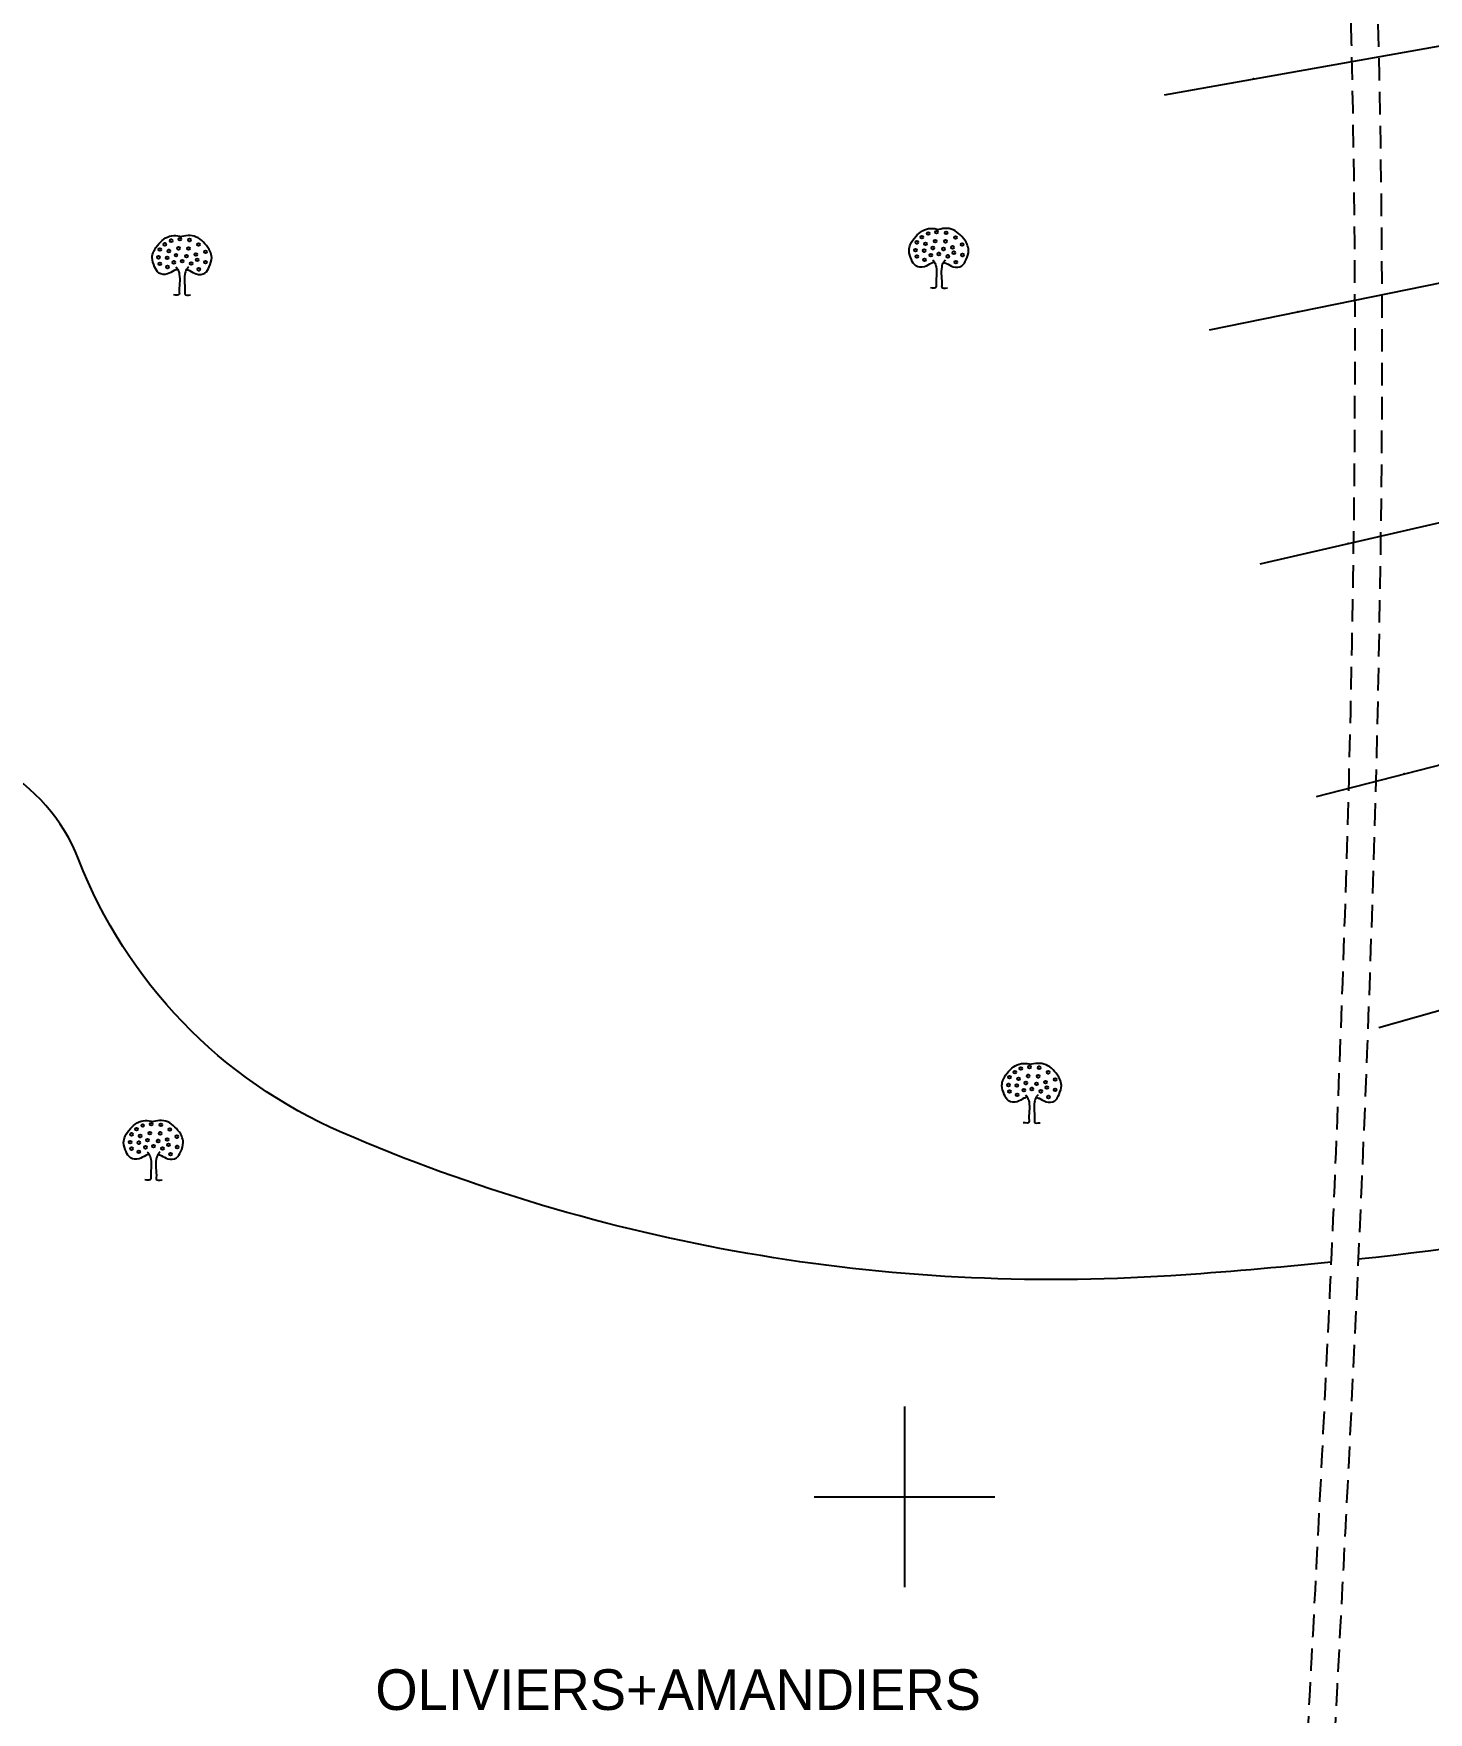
# Model space of a CAD drawing. Extents: x -83928 to -81707, y 15464 to 18601.
# Drawn here: x -83296.4 to -83142, y 17176.1 to 17362 of the extents above; entities that cross this region are included whole.
import ezdxf

# ---------------------------------------------------------------- set-up
doc = ezdxf.new("R2010")
doc.units = 0
doc.header["$MEASUREMENT"] = 0
doc.linetypes.add('INTERROMPU', pattern=[0.75, 0.5, -0.25])
doc.layers.add('ACCE', color=4, linetype='INTERROMPU', lineweight=25)
for name, color, linetype in [('Carroyage 1', 7, 'Continuous'), ('CNiv_1', 1, 'Continuous'), ('CONST', 7, 'Continuous'), ('POINTS_PROFILS', 1, 'Continuous'), ('PROFILS', 7, 'Continuous')]:
    doc.layers.add(name, color=color, linetype=linetype)

msp = doc.modelspace()

# ---------------------------------------------------------------- linework, layer by layer
at = {"linetype": 'ByBlock', "extrusion": (0.000932032, -0.005533, 0.999984)}
for centre in [(-83280.24, 17338.57, -162.28), (-83279.16, 17338.49, -162.28), (-83198.07, 17338.8, -162.28), (-83197.38, 17339.21, -162.28), (-83196.44, 17339.36, -162.28), (-83195.36, 17339.28, -162.28), (-83194.36, 17338.77, -162.28), (-83282.44, 17337.44, -162.28), (-83281.87, 17338, -162.28), (-83281.46, 17337.26, -162.28), (-83281.18, 17338.41, -162.28), (-83280.65, 17336.8, -162.28), (-83280.39, 17337.57, -162.28), (-83279.47, 17336.7, -162.28), (-83279.26, 17337.54, -162.28), (-83278.47, 17336.88, -162.28), (-83278.16, 17337.98, -162.28), (-83277.39, 17337.18, -162.28), (-83198.77, 17337.36, -162.28), (-83198.64, 17338.23, -162.28), (-83198.64, 17336.65, -162.28), (-83197.82, 17337.31, -162.28), (-83197.67, 17338.06, -162.28), (-83197.08, 17336.8, -162.28), (-83196.85, 17337.6, -162.28), (-83196.59, 17338.36, -162.28), (-83196.18, 17336.93, -162.28), (-83195.67, 17337.49, -162.28), (-83195.46, 17338.34, -162.28), (-83195.18, 17336.67, -162.28), (-83194.67, 17337.67, -162.28), (-83194.52, 17337.08, -162.28), (-83193.59, 17337.98, -162.28), (-83193.57, 17336.83, -162.28), (-83282.57, 17336.57, -162.28), (-83282.44, 17335.85, -162.28), (-83281.62, 17336.52, -162.28), (-83281.59, 17335.5, -162.28), (-83280.88, 17336.01, -162.28), (-83279.98, 17336.14, -162.28), (-83278.98, 17335.88, -162.28), (-83278.32, 17336.29, -162.28), (-83278.11, 17335.24, -162.28), (-83277.37, 17336.03, -162.28), (-83197.79, 17336.29, -162.28), (-83194.31, 17336.03, -162.28), (-83188.36, 17245.81, -162.28), (-83187.79, 17246.37, -162.28), (-83187.38, 17245.63, -162.28), (-83187.1, 17246.78, -162.28), (-83186.31, 17245.94, -162.28), (-83186.15, 17246.93, -162.28), (-83185.18, 17245.91, -162.28), (-83185.08, 17246.86, -162.28), (-83184.08, 17246.35, -162.28), (-83183.31, 17245.55, -162.28), (-83188.48, 17244.94, -162.28), (-83188.36, 17244.22, -162.28), (-83187.54, 17244.89, -162.28), (-83187.51, 17243.86, -162.28), (-83186.79, 17244.38, -162.28), (-83186.56, 17245.17, -162.28), (-83185.9, 17244.5, -162.28), (-83185.39, 17245.07, -162.28), (-83184.9, 17244.25, -162.28), (-83184.39, 17245.25, -162.28), (-83184.23, 17244.66, -162.28), (-83183.29, 17244.4, -162.28), (-83184.03, 17243.61, -162.28), (-83285.03, 17240.05, -162.28), (-83284.34, 17240.46, -162.28), (-83283.39, 17240.61, -162.28), (-83282.32, 17240.53, -162.28), (-83281.32, 17240.02, -162.28), (-83285.72, 17238.61, -162.28), (-83285.59, 17239.48, -162.28), (-83284.77, 17238.56, -162.28), (-83284.62, 17239.3, -162.28), (-83283.8, 17238.84, -162.28), (-83283.55, 17239.61, -162.28), (-83283.14, 17238.18, -162.28), (-83282.62, 17238.74, -162.28), (-83282.42, 17239.59, -162.28), (-83281.63, 17238.92, -162.28), (-83281.47, 17238.33, -162.28), (-83280.55, 17239.23, -162.28), (-83285.59, 17237.9, -162.28), (-83284.75, 17237.54, -162.28), (-83284.03, 17238.05, -162.28), (-83282.14, 17237.92, -162.28), (-83281.27, 17237.28, -162.28), (-83280.52, 17238.08, -162.28)]:
    msp.add_circle(centre, 0.156, dxfattribs=at)
at = {"linetype": 'ByBlock'}
for points in [[(-83280.52, 17335.85, 11.26), (-83280.64, 17335.82, 11.26), (-83281.02, 17335.7, 11.26), (-83281.6, 17335.24, 11.26), (-83282.64, 17335.31, 11.26), (-83283.09, 17336.22, 11.27), (-83283.4, 17337.05, 11.27), (-83283.16, 17337.98, 11.28), (-83282.6, 17338.71, 11.28), (-83281.88, 17339.4, 11.28), (-83280.93, 17339.68, 11.28), (-83280.32, 17339.56, 11.28), (-83280.02, 17339.5, 11.28)], [(-83196.72, 17336.64, 11.19), (-83196.84, 17336.61, 11.19), (-83197.22, 17336.49, 11.19), (-83197.8, 17336.03, 11.18), (-83198.84, 17336.11, 11.19), (-83199.29, 17337.02, 11.19), (-83199.6, 17337.84, 11.2), (-83199.36, 17338.78, 11.2), (-83198.8, 17339.5, 11.21), (-83198.08, 17340.19, 11.21), (-83197.13, 17340.48, 11.21), (-83196.52, 17340.35, 11.21), (-83196.22, 17340.29, 11.21)], [(-83186.44, 17244.22, 10.67), (-83186.56, 17244.19, 10.67), (-83186.94, 17244.07, 10.67), (-83187.51, 17243.61, 10.66), (-83188.56, 17243.68, 10.67), (-83189.01, 17244.59, 10.67), (-83189.32, 17245.42, 10.68), (-83189.08, 17246.35, 10.68), (-83188.52, 17247.08, 10.68), (-83187.8, 17247.77, 10.69), (-83186.85, 17248.05, 10.69), (-83186.24, 17247.93, 10.69), (-83185.94, 17247.87, 10.69)], [(-83283.68, 17237.89, 10.72), (-83283.8, 17237.86, 10.72), (-83284.17, 17237.74, 10.72), (-83284.75, 17237.28, 10.72), (-83285.8, 17237.36, 10.72), (-83286.25, 17238.27, 10.73), (-83286.56, 17239.09, 10.73), (-83286.32, 17240.03, 10.74), (-83285.76, 17240.75, 10.74), (-83285.04, 17241.44, 10.74), (-83284.09, 17241.73, 10.74), (-83283.48, 17241.6, 10.74), (-83283.18, 17241.54, 10.74)]]:
    msp.add_open_spline(points, degree=3, knots=[0.251632, 0.251632, 0.251632, 0.251632, 0.437955, 0.853553, 1.334497, 1.754172, 2.275549, 2.6296, 3.144963, 3.634468, 4.105014, 4.559575, 4.559575, 4.559575, 4.559575], dxfattribs=at)
for points in [[(-83279.52, 17335.85, 11.26), (-83279.4, 17335.82, 11.26), (-83279.02, 17335.7, 11.26), (-83278.44, 17335.24, 11.26), (-83277.4, 17335.31, 11.26), (-83276.94, 17336.22, 11.26), (-83276.64, 17337.05, 11.26), (-83276.88, 17337.98, 11.27), (-83277.44, 17338.71, 11.27), (-83278.16, 17339.4, 11.28), (-83279.11, 17339.68, 11.28), (-83279.72, 17339.56, 11.28), (-83280.02, 17339.5, 11.28)], [(-83195.72, 17336.64, 11.19), (-83195.6, 17336.61, 11.19), (-83195.22, 17336.49, 11.19), (-83194.64, 17336.03, 11.18), (-83193.6, 17336.11, 11.18), (-83193.14, 17337.02, 11.19), (-83192.84, 17337.84, 11.19), (-83193.08, 17338.78, 11.2), (-83193.64, 17339.5, 11.2), (-83194.36, 17340.19, 11.2), (-83195.31, 17340.48, 11.21), (-83195.92, 17340.35, 11.21), (-83196.22, 17340.29, 11.21)], [(-83185.44, 17244.22, 10.67), (-83185.32, 17244.19, 10.67), (-83184.94, 17244.07, 10.66), (-83184.36, 17243.61, 10.66), (-83183.31, 17243.68, 10.66), (-83182.86, 17244.59, 10.67), (-83182.56, 17245.42, 10.67), (-83182.8, 17246.35, 10.67), (-83183.36, 17247.08, 10.68), (-83184.08, 17247.77, 10.68), (-83185.03, 17248.05, 10.69), (-83185.64, 17247.93, 10.69), (-83185.94, 17247.87, 10.69)], [(-83282.68, 17237.89, 10.72), (-83282.55, 17237.86, 10.72), (-83282.18, 17237.74, 10.72), (-83281.6, 17237.28, 10.72), (-83280.55, 17237.36, 10.72), (-83280.1, 17238.27, 10.72), (-83279.8, 17239.09, 10.73), (-83280.03, 17240.03, 10.73), (-83280.6, 17240.75, 10.73), (-83281.31, 17241.44, 10.74), (-83282.26, 17241.73, 10.74), (-83282.88, 17241.6, 10.74), (-83283.18, 17241.54, 10.74)]]:
    msp.add_open_spline(points, degree=3, knots=[0.251632, 0.251632, 0.251632, 0.251632, 0.437955, 0.853553, 1.334497, 1.754172, 2.275549, 2.6296, 3.144963, 3.634468, 4.105014, 4.559575, 4.559575, 4.559575, 4.559575])
for points in [[(-83280.7, 17336.13, 11.26), (-83280.49, 17335.85, 11.26), (-83280.31, 17335.34, 11.26), (-83280.31, 17333.26, 11.25), (-83280.31, 17333.13, 11.25), (-83280.95, 17333.03, 11.25)], [(-83279.31, 17336.13, 11.26), (-83279.52, 17335.85, 11.26), (-83279.7, 17335.34, 11.26), (-83279.7, 17333.26, 11.25), (-83279.7, 17333.13, 11.25), (-83279.06, 17333.03, 11.24)], [(-83196.9, 17336.92, 11.19), (-83196.69, 17336.64, 11.19), (-83196.51, 17336.13, 11.18), (-83196.51, 17334.06, 11.17), (-83196.51, 17333.93, 11.17), (-83197.15, 17333.83, 11.17)], [(-83195.51, 17336.92, 11.19), (-83195.72, 17336.64, 11.19), (-83195.9, 17336.13, 11.18), (-83195.9, 17334.06, 11.17), (-83195.9, 17333.93, 11.17), (-83195.26, 17333.83, 11.17)], [(-83186.62, 17244.5, 10.67), (-83186.41, 17244.22, 10.67), (-83186.23, 17243.71, 10.66), (-83186.23, 17241.63, 10.65), (-83186.23, 17241.5, 10.65), (-83186.87, 17241.4, 10.65)], [(-83185.23, 17244.5, 10.67), (-83185.44, 17244.22, 10.67), (-83185.62, 17243.71, 10.66), (-83185.62, 17241.63, 10.65), (-83185.62, 17241.5, 10.65), (-83184.98, 17241.4, 10.65)], [(-83283.85, 17238.17, 10.72), (-83283.65, 17237.89, 10.72), (-83283.47, 17237.38, 10.72), (-83283.47, 17235.31, 10.71), (-83283.47, 17235.18, 10.71), (-83284.11, 17235.08, 10.71)], [(-83282.47, 17238.17, 10.72), (-83282.68, 17237.89, 10.72), (-83282.86, 17237.38, 10.72), (-83282.86, 17235.31, 10.71), (-83282.86, 17235.18, 10.71), (-83282.21, 17235.08, 10.71)]]:
    msp.add_spline(points, degree=3, dxfattribs=at)
at = {"layer": 'ACCE', "linetype": 'INTERROMPU', "ltscale": 5}
for points, knots in [([(-83233.9, 17733.51, 206.77), (-83233.53, 17729.41, 206.72), (-83233.17, 17725.3, 206.67), (-83232.41, 17718.6, 206.58), (-83232.07, 17716.01, 206.55), (-83230.88, 17708.25, 206.45), (-83229.84, 17703.13, 206.39), (-83227.33, 17692.98, 206.26), (-83225.87, 17687.95, 206.19), (-83221.02, 17673, 206), (-83217.15, 17663.22, 205.87), (-83211.43, 17649.82, 205.69), (-83209.78, 17646.08, 205.64), (-83206.47, 17638.64, 205.54), (-83204.81, 17634.94, 205.49), (-83201.81, 17628.12, 205.4), (-83200.47, 17625, 205.36), (-83197.85, 17618.75, 205.27), (-83196.57, 17615.62, 205.23), (-83192.84, 17606.19, 205.11), (-83190.48, 17599.88, 205.02), (-83183.75, 17580.86, 204.77), (-83179.76, 17568.07, 204.61), (-83169.1, 17529.37, 204.11), (-83163.76, 17503.13, 203.77), (-83148.64, 17400.87, 202.5), (-83148.84, 17322.19, 201.55), (-83152.38, 17235.24, 200.51), (-83152.66, 17228.63, 200.44), (-83153.58, 17208.79, 200.2), (-83154.25, 17195.52, 200.04), (-83155.29, 17175.82, 199.81), (-83155.63, 17169.43, 199.73), (-83156.66, 17150.22, 199.5), (-83157.36, 17137.39, 199.35), (-83158.18, 17121.77, 199.17), (-83158.33, 17119.02, 199.13), (-83158.61, 17113.51, 199.07), (-83158.75, 17110.75, 199.04), (-83159.05, 17102.49, 198.94), (-83159.1, 17097.01, 198.87), (-83158.57, 17088.78, 198.77), (-83158.27, 17085.94, 198.74), (-83157.47, 17081.04, 198.67), (-83157.03, 17078.95, 198.65), (-83155.97, 17074.95, 198.6), (-83155.36, 17073.03, 198.57), (-83154.14, 17069.86, 198.53), (-83153.59, 17068.57, 198.51), (-83151.64, 17064.57, 198.46), (-83150.05, 17061.95, 198.42), (-83146.67, 17056.82, 198.35), (-83144.87, 17054.32, 198.31), (-83142.25, 17050.57, 198.26), (-83141.39, 17049.34, 198.24), (-83139.73, 17046.84, 198.21), (-83138.91, 17045.58, 198.19), (-83136.52, 17041.77, 198.14), (-83135, 17039.19, 198.1), (-83130.64, 17031.34, 197.99), (-83128.03, 17025.96, 197.92), (-83123.34, 17014.78, 197.77), (-83121.29, 17008.97, 197.69), (-83119.3, 17002.05, 197.6), (-83119.01, 17001.03, 197.59), (-83118.74, 17000, 197.58)], [0, 0, 0, 0, 12.327592, 12.327592, 20.115185, 20.115185, 35.690369, 35.690369, 51.265554, 51.265554, 82.415924, 82.415924, 94.599801, 94.599801, 106.783679, 106.783679, 117.042177, 117.042177, 127.300676, 127.300676, 147.817673, 147.817673, 188.851667, 188.851667, 270.919656, 270.919656, 504.266791, 504.266791, 523.408174, 523.408174, 561.690939, 561.690939, 580.062827, 580.062827, 616.806602, 616.806602, 624.666597, 624.666597, 632.526593, 632.526593, 648.246583, 648.246583, 656.641025, 656.641025, 663.01911, 663.01911, 669.054099, 669.054099, 673.230966, 673.230966, 682.320154, 682.320154, 691.409342, 691.409342, 695.886005, 695.886005, 700.362668, 700.362668, 709.315994, 709.315994, 727.222646, 727.222646, 745.789014, 745.789014, 749.014873, 749.014873, 749.014873, 749.014873]), ([(-83230.54, 17729.67, 206.71), (-83230.29, 17726.91, 206.68), (-83230.02, 17724.15, 206.64), (-83229.41, 17718.85, 206.58), (-83229.08, 17716.29, 206.55), (-83227.91, 17708.67, 206.45), (-83226.87, 17703.63, 206.39), (-83224.39, 17693.62, 206.26), (-83222.95, 17688.65, 206.19), (-83218.13, 17673.86, 206), (-83214.29, 17664.14, 205.87), (-83208.5, 17650.61, 205.69), (-83206.78, 17646.7, 205.64), (-83203.3, 17638.89, 205.53), (-83201.55, 17634.99, 205.48), (-83198.23, 17627.41, 205.38), (-83196.66, 17623.72, 205.33), (-83193.62, 17616.31, 205.23), (-83192.14, 17612.6, 205.18), (-83187.83, 17601.44, 205.03), (-83185.14, 17593.96, 204.93), (-83177.56, 17571.4, 204.64), (-83173.16, 17556.21, 204.44), (-83161.76, 17510.2, 203.85), (-83156.52, 17478.97, 203.46), (-83144.4, 17368.35, 202.09), (-83146.72, 17286.54, 201.11), (-83151.16, 17197.42, 200.06), (-83151.46, 17191.54, 199.99), (-83152.38, 17173.88, 199.78), (-83153.02, 17162.08, 199.64), (-83153.87, 17146.3, 199.45), (-83154.09, 17142.32, 199.4), (-83154.54, 17133.9, 199.3), (-83154.78, 17129.45, 199.25), (-83155.15, 17122.38, 199.16), (-83155.28, 17119.77, 199.13), (-83155.69, 17111.93, 199.04), (-83155.95, 17106.72, 198.98), (-83156.05, 17095.5, 198.84), (-83155.8, 17089.54, 198.77), (-83154.41, 17080.86, 198.66), (-83153.74, 17077.94, 198.63), (-83152.23, 17073.17, 198.56), (-83151.51, 17071.28, 198.54), (-83150.07, 17068.15, 198.5), (-83149.41, 17066.89, 198.48), (-83147.99, 17064.39, 198.44), (-83147.23, 17063.15, 198.43), (-83144.83, 17059.44, 198.37), (-83143.09, 17056.99, 198.34), (-83140.39, 17053.16, 198.29), (-83139.44, 17051.79, 198.27), (-83137.58, 17049.04, 198.23), (-83136.68, 17047.65, 198.21), (-83134.02, 17043.44, 198.15), (-83132.33, 17040.58, 198.11), (-83127.53, 17031.89, 197.99), (-83124.69, 17025.91, 197.91), (-83120.19, 17014.81, 197.76), (-83118.42, 17009.73, 197.69), (-83116.46, 17003.06, 197.61), (-83116.04, 17001.53, 197.59), (-83115.64, 17000, 197.57)], [4.124484, 4.124484, 4.124484, 4.124484, 12.445479, 12.445479, 20.246294, 20.246294, 35.847925, 35.847925, 51.449556, 51.449556, 82.652817, 82.652817, 95.459944, 95.459944, 108.26707, 108.26707, 120.324294, 120.324294, 132.381518, 132.381518, 156.495965, 156.495965, 204.72486, 204.72486, 301.18265, 301.18265, 541.306805, 541.306805, 558.239841, 558.239841, 592.105912, 592.105912, 603.477058, 603.477058, 616.212297, 616.212297, 623.674417, 623.674417, 638.598656, 638.598656, 656.415944, 656.415944, 665.823083, 665.823083, 672.282671, 672.282671, 676.771569, 676.771569, 681.260468, 681.260468, 690.238265, 690.238265, 695.10295, 695.10295, 699.967635, 699.967635, 709.697004, 709.697004, 729.155744, 729.155744, 745.094776, 745.094776, 749.806585, 749.806585, 749.806585, 749.806585])]:
    msp.add_open_spline(points, degree=3, knots=knots, dxfattribs=at)
at = {"layer": 'Carroyage 1'}
for p, q in [((-83200, 17210), (-83200, 17190)), ((-83210, 17200), (-83190, 17200))]:
    msp.add_line(p, q, dxfattribs=at)
at = {"layer": 'CNiv_1'}
for points, elevation in [([(-83152.79, 17225.96, -0.00927), (-83170.54, 17224.46, -0.118984), (-83262.33, 17240.33, -0.200554), (-83291.46, 17270.56, 0.358919), (-83313.67, 17283, 0.040621), (-83328.01, 17279.19, -0.041654), (-83342, 17275.5, -0.020104), (-83366.29, 17272.22, -0.22062), (-83368.5, 17273, -0.039603), (-83371.26, 17276.17, -0.012001), (-83379.25, 17287.5, -0.000489), (-83379.88, 17288.45, -0.000834), (-83380.25, 17289, -0.088525), (-83386.28, 17302.94, -0.063276), (-83388.5, 17324, -0.006683), (-83388.15, 17334.03, 0.011246), (-83388, 17340, 0.000756), (-83387.99, 17344.58, 0.000291), (-83388, 17356.5, 0.006465), (-83388.09, 17362.73, 0.003279)], 180), ([(-83029, 17255.67, -0.064933), (-83149.77, 17226.28, -0.064933)], 180), ([(-83244.24, 17000, 0.088029), (-83245, 17000.75, 0.068717), (-83246.71, 17001.61, -0.089389), (-83248, 17002.33, -0.000138), (-83252.42, 17005.96, -0.000018), (-83285.33, 17033, -0.000015), (-83292.63, 17038.99, -0.000036), (-83295.8, 17041.6, -0.38176), (-83296.5, 17046.15, 0.493797), (-83297.8, 17049.8, 0.060424), (-83298.27, 17049.89, -0.038872), (-83299, 17050, -0.310178), (-83307.12, 17058.83, 0.191859), (-83316.25, 17074.75, 0.073047), (-83321.13, 17077.58, -0.090366), (-83325, 17080, -0.41464), (-83325.98, 17101.69, 0.177424), (-83309, 17143, 0.020097), (-83309.03, 17162.57, 0.087283), (-83310, 17167, 0.331548), (-83327.95, 17177.78, 0.395131), (-83340, 17164, 0.447148), (-83326.99, 17153.14, -0.341569), (-83309, 17143, -0.05514)], 175)]:
    msp.add_lwpolyline(points, format="xyb", dxfattribs=dict(at, elevation=elevation))
at = {"layer": 'POINTS_PROFILS'}
for p in [(-83161.37, 17356.95), (-83156.46, 17331.17), (-83150.89, 17305.51), (-83144.69, 17280.01)]:
    msp.add_point(p, dxfattribs=at)
at = {"layer": 'PROFILS'}
for points in [[(-83171.22, 17355.2), (-83053.07, 17376.21)], [(-83166.25, 17329.17), (-83048.67, 17353.13)], [(-83160.64, 17303.27), (-83043.69, 17330.16)], [(-83154.38, 17277.52), (-83038.14, 17307.33)], [(-83147.48, 17251.94), (-83032.02, 17284.64)]]:
    msp.add_lwpolyline(points, dxfattribs=at)

# ---------------------------------------------------------------- texts
at = {"layer": 'CONST', "linetype": 'ByBlock', "extrusion": (0.000932032, -0.005533, 0.999984)}
msp.add_text('OLIVIERS+AMANDIERS', height=4.5, rotation=0.0032, dxfattribs=at).set_placement((-83258.58, 17175.76, -162.28))

doc.saveas('drawing.dxf')
